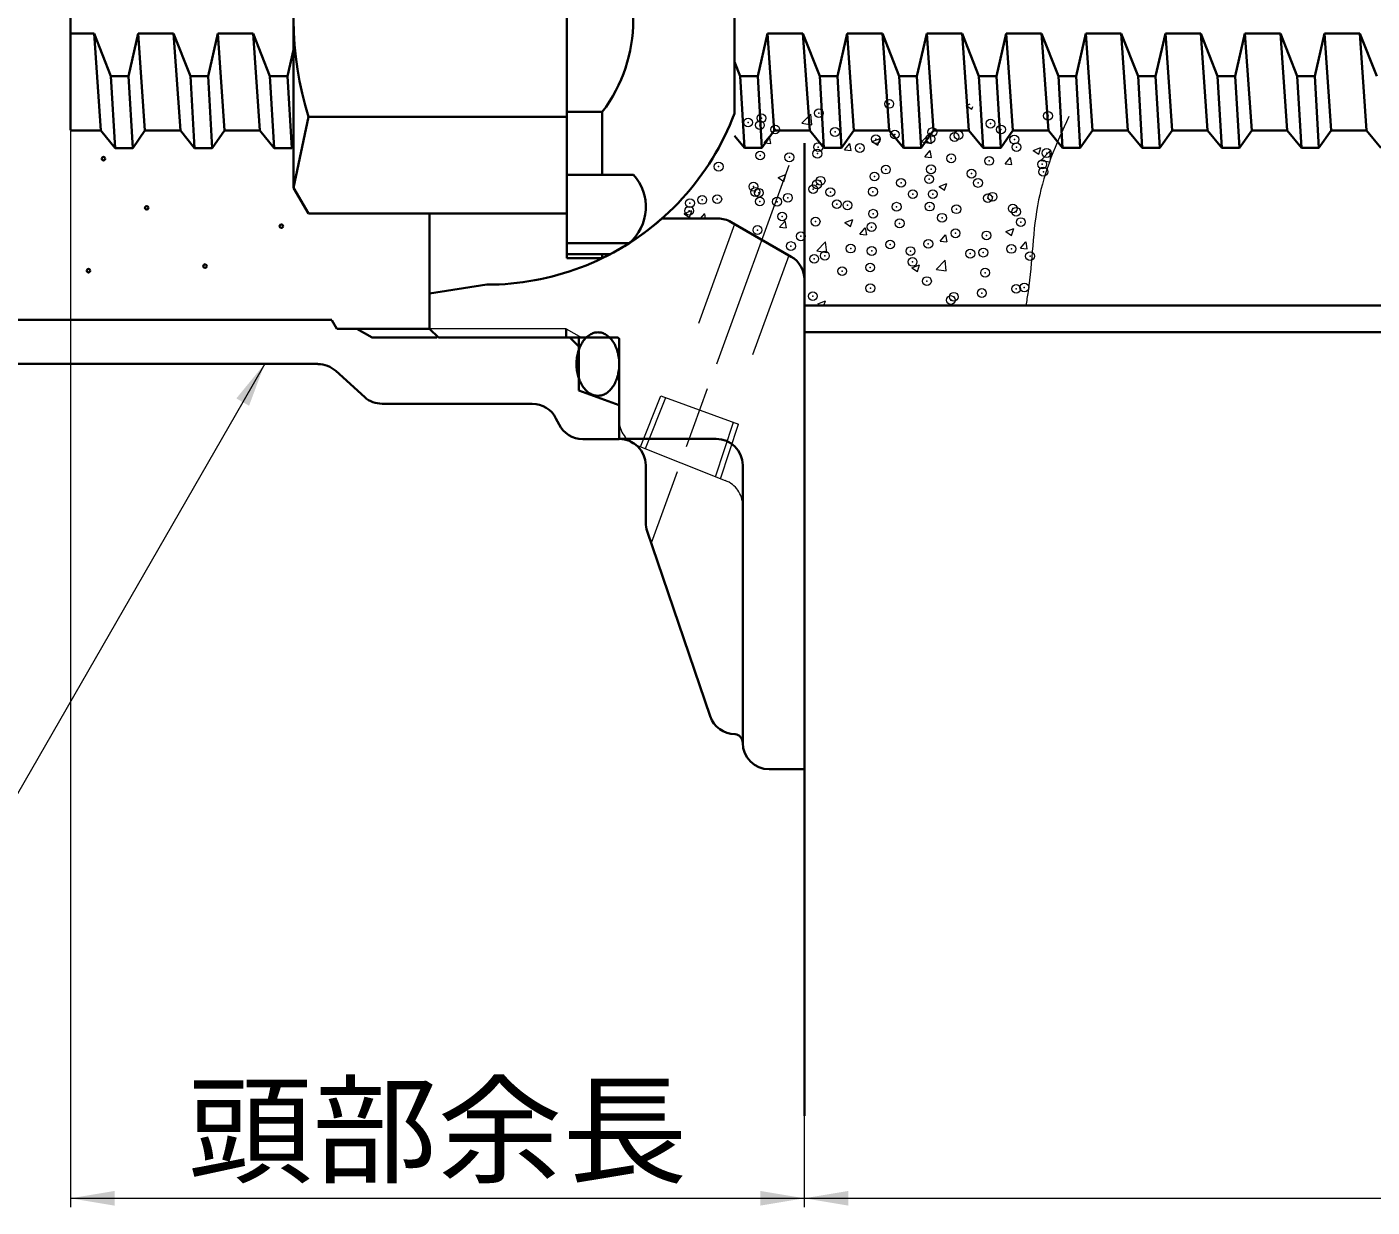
# Model space of a CAD drawing. Units: millimetres at full size, sheet at 1:2; details may follow other scales. Extents: x 1986 to 3668, y 918 to 2106.
# Drawn here: x 2212.2 to 2364.8, y 1644.2 to 1778.2 of the extents above; entities that cross this region are included whole.
import ezdxf
from ezdxf.enums import TextEntityAlignment as Align

# ---------------------------------------------------------------- set-up
doc = ezdxf.new("R2010")
doc.units = ezdxf.units.MM
doc.header["$LTSCALE"] = 2
doc.header["$PDMODE"] = 32
doc.header["$PDSIZE"] = 1
doc.linetypes.add('CHAIN', pattern=[18.5, 12, -1.5, 3.5, -1.5])
doc.linetypes.add('DASHED_SPACED', pattern=[12, 6, -6])
for name, color, linetype, lineweight in [('1外形線', 7, 'Continuous', 35), ('2細い実線', 3, 'Continuous', 20), ('3隠れ線', 2, 'DASHED_SPACED', 13), ('4中心線', 1, 'CHAIN', 15), ('6寸法線', 4, 'Continuous', 13)]:
    doc.layers.add(name, color=color, linetype=linetype, lineweight=lineweight)
doc.styles.add('ＭＳ Ｐゴシック', font='')
doc.styles.get('ＭＳ Ｐゴシック').set_extended_font_data('MS PGothic')

# ---------------------------------------------------------------- blocks, each defined once
blk = doc.blocks.new('filled_arrow')
at = {"color": 0, "linetype": 'Continuous', "lineweight": -2}
blk.add_solid([(7.5, 1.25), (0, 0), (7.5, -1.25)], dxfattribs=at)

msp = doc.modelspace()

# ---------------------------------------------------------------- linework, layer by layer
at = {"layer": '1外形線'}
for p, q in [((2273.471, 1805.919), (2273.471, 1751.919)), ((2242.471, 1797.919), (2242.471, 1759.919)), ((2217.158, 1791.436), (2217.159, 1766.436)), ((2292.471, 1789.488), (2292.471, 1768.351)), ((2219.836, 1777.413), (2217.158, 1777.413)), ((2220.6, 1766.418), (2219.836, 1777.413)), ((2221.742, 1772.562), (2219.836, 1777.413)), ((2223.742, 1772.563), (2224.846, 1777.413)), ((2225.61, 1766.418), (2224.846, 1777.413)), ((2228.859, 1777.413), (2224.846, 1777.413)), ((2229.623, 1766.418), (2228.859, 1777.413)), ((2230.765, 1772.562), (2228.859, 1777.413)), ((2232.765, 1772.563), (2233.869, 1777.413)), ((2234.633, 1766.417), (2233.869, 1777.413)), ((2237.882, 1777.413), (2233.869, 1777.413)), ((2238.646, 1766.418), (2237.882, 1777.413)), ((2239.788, 1772.562), (2237.882, 1777.413)), ((2295.109, 1772.564), (2296.214, 1777.413)), ((2300.228, 1777.414), (2296.214, 1777.413)), ((2296.978, 1766.426), (2296.214, 1777.413)), ((2296.979, 1766.426), (2296.215, 1777.414)), ((2300.992, 1766.425), (2300.228, 1777.414)), ((2302.134, 1772.563), (2300.228, 1777.414)), ((2304.134, 1772.564), (2305.238, 1777.413)), ((2309.252, 1777.414), (2305.238, 1777.413)), ((2306.002, 1766.426), (2305.238, 1777.413)), ((2310.016, 1766.425), (2309.252, 1777.414)), ((2311.158, 1772.563), (2309.252, 1777.414)), ((2313.158, 1772.564), (2314.262, 1777.413)), ((2315.026, 1766.425), (2314.262, 1777.413)), ((2318.276, 1777.413), (2314.262, 1777.413)), ((2319.04, 1766.425), (2318.276, 1777.413)), ((2320.182, 1772.563), (2318.276, 1777.413)), ((2322.182, 1772.563), (2323.286, 1777.413)), ((2324.05, 1766.425), (2323.286, 1777.413)), ((2327.299, 1777.412), (2323.286, 1777.413)), ((2328.064, 1766.425), (2327.299, 1777.412)), ((2329.205, 1772.563), (2327.299, 1777.412)), ((2331.205, 1772.563), (2332.31, 1777.413)), ((2336.323, 1777.413), (2332.31, 1777.413)), ((2333.074, 1766.425), (2332.31, 1777.412)), ((2337.088, 1766.425), (2336.324, 1777.413)), ((2338.229, 1772.562), (2336.324, 1777.413)), ((2340.229, 1772.563), (2341.333, 1777.413)), ((2342.098, 1766.425), (2341.333, 1777.413)), ((2345.347, 1777.412), (2341.333, 1777.413)), ((2346.112, 1766.424), (2345.347, 1777.412)), ((2347.253, 1772.562), (2345.347, 1777.412)), ((2349.253, 1772.563), (2350.357, 1777.412)), ((2354.371, 1777.412), (2350.357, 1777.412)), ((2351.122, 1766.424), (2350.358, 1777.413)), ((2355.135, 1766.424), (2354.371, 1777.412)), ((2356.277, 1772.562), (2354.371, 1777.412)), ((2358.277, 1772.562), (2359.381, 1777.411)), ((2363.395, 1777.412), (2359.381, 1777.411)), ((2360.145, 1766.424), (2359.381, 1777.411)), ((2364.159, 1766.424), (2363.395, 1777.412)), ((2365.301, 1772.562), (2363.395, 1777.412)), ((2241.788, 1772.563), (2242.471, 1775.565)), ((2293.109, 1772.563), (2292.471, 1774.187)), ((2221.742, 1772.562), (2223.742, 1772.563)), ((2222.217, 1764.418), (2221.742, 1772.562)), ((2224.217, 1764.417), (2223.742, 1772.563)), ((2230.765, 1772.562), (2232.765, 1772.563)), ((2231.24, 1764.418), (2230.765, 1772.562)), ((2233.24, 1764.417), (2232.765, 1772.563)), ((2239.788, 1772.562), (2241.788, 1772.563)), ((2240.263, 1764.418), (2239.788, 1772.562)), ((2242.263, 1764.417), (2241.788, 1772.563)), ((2293.109, 1772.563), (2295.109, 1772.564)), ((2293.584, 1764.426), (2293.109, 1772.563)), ((2295.584, 1764.425), (2295.109, 1772.564)), ((2302.134, 1772.563), (2304.134, 1772.564)), ((2302.609, 1764.426), (2302.134, 1772.563)), ((2304.609, 1764.425), (2304.134, 1772.564)), ((2311.158, 1772.563), (2313.158, 1772.564)), ((2311.633, 1764.425), (2311.158, 1772.563)), ((2313.632, 1764.425), (2313.158, 1772.564)), ((2320.657, 1764.425), (2320.182, 1772.563)), ((2320.182, 1772.563), (2322.181, 1772.563)), ((2322.656, 1764.425), (2322.181, 1772.563)), ((2329.68, 1764.425), (2329.205, 1772.563)), ((2329.205, 1772.563), (2331.205, 1772.563)), ((2331.68, 1764.424), (2331.205, 1772.563)), ((2338.229, 1772.562), (2340.229, 1772.563)), ((2338.705, 1764.424), (2338.229, 1772.562)), ((2340.704, 1764.424), (2340.229, 1772.563)), ((2347.253, 1772.562), (2349.253, 1772.563)), ((2347.728, 1764.424), (2347.253, 1772.562)), ((2349.728, 1764.424), (2349.253, 1772.563)), ((2356.752, 1764.424), (2356.277, 1772.562)), ((2356.277, 1772.562), (2358.277, 1772.562)), ((2358.752, 1764.424), (2358.277, 1772.562)), ((2273.471, 1768.527), (2277.471, 1768.527)), ((2277.471, 1761.374), (2277.471, 1768.527)), ((2242.471, 1759.919), (2244.168, 1767.95)), ((2244.168, 1767.95), (2273.471, 1767.95)), ((2220.6, 1766.418), (2217.159, 1766.418)), ((2222.217, 1764.418), (2220.6, 1766.418)), ((2224.217, 1764.417), (2225.61, 1766.418)), ((2229.623, 1766.418), (2225.61, 1766.418)), ((2231.24, 1764.418), (2229.623, 1766.418)), ((2233.24, 1764.417), (2234.633, 1766.418)), ((2238.646, 1766.418), (2234.633, 1766.417)), ((2240.263, 1764.418), (2238.646, 1766.418)), ((2293.584, 1764.426), (2292.472, 1765.802)), ((2295.584, 1764.425), (2296.978, 1766.426)), ((2300.992, 1766.425), (2296.979, 1766.426)), ((2302.609, 1764.426), (2300.992, 1766.425)), ((2304.609, 1764.425), (2306.002, 1766.426)), ((2310.016, 1766.425), (2306.002, 1766.426)), ((2311.633, 1764.425), (2310.016, 1766.425)), ((2313.632, 1764.425), (2315.026, 1766.425)), ((2319.04, 1766.425), (2315.026, 1766.425)), ((2320.657, 1764.425), (2319.04, 1766.425)), ((2322.656, 1764.425), (2324.05, 1766.425)), ((2328.064, 1766.425), (2324.05, 1766.425)), ((2329.68, 1764.425), (2328.064, 1766.425)), ((2331.68, 1764.424), (2333.074, 1766.425)), ((2337.088, 1766.425), (2333.074, 1766.425)), ((2338.705, 1764.424), (2337.088, 1766.425)), ((2340.704, 1764.424), (2342.098, 1766.425)), ((2346.112, 1766.424), (2342.098, 1766.425)), ((2347.728, 1764.424), (2346.112, 1766.424)), ((2349.728, 1764.424), (2351.122, 1766.424)), ((2355.135, 1766.424), (2351.122, 1766.424)), ((2356.752, 1764.424), (2355.135, 1766.424)), ((2358.752, 1764.424), (2360.145, 1766.424)), ((2364.159, 1766.424), (2360.145, 1766.424)), ((2365.776, 1764.424), (2364.159, 1766.424)), ((2224.217, 1764.417), (2222.217, 1764.418)), ((2233.24, 1764.417), (2231.24, 1764.418)), ((2242.263, 1764.417), (2240.263, 1764.418)), ((2242.263, 1764.417), (2242.472, 1764.619)), ((2295.584, 1764.425), (2293.584, 1764.426)), ((2300.394, 1693.919), (2300.394, 1764.98)), ((2304.609, 1764.425), (2302.609, 1764.426)), ((2313.632, 1764.425), (2311.633, 1764.425)), ((2322.656, 1764.425), (2320.657, 1764.425)), ((2331.68, 1764.424), (2329.68, 1764.425)), ((2340.704, 1764.424), (2338.705, 1764.424)), ((2349.728, 1764.424), (2347.728, 1764.424)), ((2358.752, 1764.424), (2356.752, 1764.424)), ((2273.471, 1761.374), (2281.015, 1761.374)), ((2244.168, 1756.98), (2242.471, 1759.919)), ((2244.168, 1756.98), (2273.471, 1756.98)), ((2257.894, 1743.919), (2257.894, 1756.98)), ((2290.59, 1756.419), (2284.237, 1756.419)), ((2292.09, 1756.017), (2298.894, 1752.088)), ((2273.471, 1753.635), (2280.54, 1753.635)), ((2300.392, 1654.613), (2300.394, 1754.039)), ((2273.471, 1752.374), (2278.371, 1752.374)), ((2273.471, 1751.919), (2277.471, 1751.919)), ((2277.471, 1751.919), (2277.471, 1752.374)), ((2264.394, 1748.919), (2257.894, 1747.919)), ((2499.634, 1746.533), (2300.396, 1746.539)), ((2246.793, 1744.93), (2153.374, 1744.93)), ((2247.386, 1743.904), (2246.808, 1744.905)), ((2257.896, 1743.904), (2247.386, 1743.904)), ((2251.387, 1742.904), (2249.655, 1743.904)), ((2257.894, 1743.919), (2258.894, 1742.919)), ((2273.394, 1742.919), (2273.394, 1743.919)), ((2258.695, 1742.903), (2251.387, 1742.904)), ((2274.794, 1742.919), (2258.894, 1742.919)), ((2270.394, 1742.919), (2273.794, 1742.919)), ((2274.795, 1741.903), (2273.795, 1742.903)), ((2274.794, 1742.919), (2279.194, 1742.919)), ((2274.795, 1736.901), (2274.795, 1742.903)), ((2279.394, 1731.419), (2279.394, 1742.719)), ((2279.397, 1731.399), (2279.397, 1742.703)), ((2279.397, 1731.315), (2279.397, 1742.615)), ((2499.634, 1743.533), (2300.396, 1743.539)), ((2245.231, 1739.93), (2148.426, 1739.93)), ((2250.538, 1736.144), (2247.243, 1739.127)), ((2279.397, 1735.226), (2274.795, 1736.901)), ((2269.539, 1735.401), (2252.515, 1735.401)), ((2272.565, 1733.058), (2272.223, 1733.742)), ((2279.397, 1731.399), (2275.249, 1731.399)), ((2290.394, 1731.419), (2279.394, 1731.419)), ((2290.394, 1731.419), (2279.394, 1731.419)), ((2282.394, 1721.915), (2282.394, 1728.419)), ((2282.394, 1721.915), (2282.394, 1728.419)), ((2293.394, 1696.919), (2293.394, 1728.419)), ((2289.702, 1699.952), (2282.554, 1720.948)), ((2289.702, 1699.952), (2282.554, 1720.948)), ((2300.394, 1693.919), (2296.394, 1693.919)), ((2300.394, 1693.919), (2297.394, 1693.919))]:
    msp.add_line(p, q, dxfattribs=at)
msp.add_lwpolyline([(2276.975, 1736.309), (2277.094, 1736.314), (2277.213, 1736.326), (2277.331, 1736.347), (2277.447, 1736.378), (2277.563, 1736.417), (2277.678, 1736.464), (2277.791, 1736.519), (2277.901, 1736.583), (2278.011, 1736.655), (2278.116, 1736.734), (2278.22, 1736.821), (2278.32, 1736.916), (2278.417, 1737.017), (2278.511, 1737.126), (2278.602, 1737.241), (2278.688, 1737.364), (2278.769, 1737.491), (2278.847, 1737.625), (2278.921, 1737.765), (2278.989, 1737.909), (2279.052, 1738.059), (2279.111, 1738.211), (2279.164, 1738.369), (2279.212, 1738.531), (2279.256, 1738.696), (2279.292, 1738.864), (2279.324, 1739.034), (2279.35, 1739.206), (2279.37, 1739.38), (2279.385, 1739.556), (2279.395, 1739.732), (2279.397, 1739.909), (2279.395, 1740.086), (2279.385, 1740.261), (2279.37, 1740.437), (2279.35, 1740.611), (2279.324, 1740.784), (2279.292, 1740.953), (2279.256, 1741.122), (2279.212, 1741.286), (2279.164, 1741.448), (2279.111, 1741.605), (2279.052, 1741.759), (2278.989, 1741.908), (2278.921, 1742.053), (2278.847, 1742.193), (2278.769, 1742.326), (2278.688, 1742.454), (2278.602, 1742.576), (2278.511, 1742.692), (2278.417, 1742.8), (2278.321, 1742.901), (2278.221, 1742.996), (2278.116, 1743.083), (2278.011, 1743.162), (2277.901, 1743.234), (2277.791, 1743.298), (2277.678, 1743.353), (2277.563, 1743.4), (2277.448, 1743.439), (2277.331, 1743.47), (2277.213, 1743.491), (2277.094, 1743.504), (2276.975, 1743.509), (2276.856, 1743.504), (2276.738, 1743.491), (2276.62, 1743.47), (2276.503, 1743.439), (2276.386, 1743.4), (2276.272, 1743.353), (2276.159, 1743.298), (2276.048, 1743.234), (2275.94, 1743.163), (2275.833, 1743.084), (2275.73, 1742.996), (2275.629, 1742.901), (2275.532, 1742.8), (2275.438, 1742.692), (2275.349, 1742.576), (2275.263, 1742.454), (2275.181, 1742.326), (2275.103, 1742.193), (2275.03, 1742.053), (2274.961, 1741.908), (2274.897, 1741.759), (2274.839, 1741.605), (2274.786, 1741.448), (2274.737, 1741.286), (2274.695, 1741.122), (2274.657, 1740.953), (2274.626, 1740.784), (2274.599, 1740.611), (2274.579, 1740.437), (2274.564, 1740.262), (2274.556, 1740.086), (2274.553, 1739.909), (2274.556, 1739.732), (2274.564, 1739.556), (2274.579, 1739.38), (2274.599, 1739.206), (2274.625, 1739.034), (2274.657, 1738.864), (2274.695, 1738.696), (2274.737, 1738.531), (2274.786, 1738.369), (2274.839, 1738.211), (2274.897, 1738.059), (2274.961, 1737.909), (2275.03, 1737.765), (2275.102, 1737.625), (2275.18, 1737.491), (2275.263, 1737.364), (2275.349, 1737.242), (2275.438, 1737.126), (2275.532, 1737.017), (2275.629, 1736.916), (2275.73, 1736.821), (2275.833, 1736.734), (2275.94, 1736.655), (2276.048, 1736.583), (2276.159, 1736.519), (2276.272, 1736.464), (2276.386, 1736.417), (2276.503, 1736.378), (2276.62, 1736.347), (2276.738, 1736.326), (2276.856, 1736.314)], close=True, dxfattribs=at)
for centre in [(2220.91, 1763.212), (2225.811, 1757.628), (2241.076, 1755.554), (2219.207, 1750.494), (2232.419, 1751.023)]:
    msp.add_circle(centre, 0.2, dxfattribs=at)
for centre, radius, start, end in [((2278.697, 1778.919), 36.23, 162.37535, 197.62465), ((2263.827, 1778.919), 17.151, 322.70509, 37.29491), ((2264.394, 1778.919), 30, 295.84193, 339.37239), ((2276.97, 1757.738), 5.439, 311.02726, 41.95719), ((2264.394, 1778.919), 30, 270, 311.40962), ((2290.59, 1753.419), 3, 60, 90), ((2297.394, 1749.49), 3, 0, 60), ((2279.194, 1742.719), 0.2, 0, 90), ((2245.229, 1736.902), 3.001, 47.84984, 89.99847), ((2252.515, 1738.402), 3.001, 228.81254, 269.99847), ((2269.539, 1732.4), 3.001, 26.56352, 89.99847), ((2275.249, 1734.4), 3.001, 206.56352, 269.99847), ((2279.394, 1728.419), 3, 0, 90), ((2279.394, 1728.419), 3, 0, 90), ((2290.394, 1728.419), 3, 0, 90), ((2285.394, 1721.915), 3, 180, 198.79989), ((2285.394, 1721.915), 3, 180, 198.79989), ((2292.542, 1700.919), 3, 198.79989, 270), ((2292.542, 1700.919), 3, 198.79989, 270), ((2292.394, 1696.93), 1, 0, 81.50092), ((2296.394, 1696.919), 3, 180, 270)]:
    msp.add_arc(centre, radius, start, end, dxfattribs=at)
at = {"layer": '2細い実線'}
for p, q in [((2300.118, 1767.227), (2301.108, 1768.258)), ((2301.248, 1767.05), (2301.108, 1768.256)), ((2318.753, 1769.261), (2319.194, 1769.43)), ((2318.755, 1769.259), (2319.387, 1768.832)), ((2319.388, 1768.832), (2319.49, 1769.137)), ((2300.12, 1767.225), (2301.249, 1767.049)), ((2295.82, 1765), (2296.432, 1765.729)), ((2296.587, 1764.931), (2296.44, 1765.727)), ((2308.082, 1765.165), (2308.972, 1765.506)), ((2308.084, 1765.162), (2308.716, 1764.736)), ((2308.717, 1764.736), (2308.974, 1765.504)), ((2313.672, 1765.125), (2314.662, 1766.156)), ((2313.674, 1765.122), (2314.803, 1764.947)), ((2314.802, 1764.948), (2314.662, 1766.154)), ((2295.821, 1764.999), (2296.58, 1764.932)), ((2304.929, 1764.203), (2305.542, 1764.932)), ((2304.931, 1764.202), (2305.69, 1764.135)), ((2305.696, 1764.134), (2305.549, 1764.93)), ((2314.039, 1763.406), (2314.651, 1764.135)), ((2314.805, 1763.337), (2314.658, 1764.133)), ((2326.334, 1764.147), (2327.223, 1764.489)), ((2326.336, 1764.145), (2326.968, 1763.719)), ((2326.968, 1763.719), (2327.226, 1764.487)), ((2327.226, 1763.023), (2328.216, 1764.054)), ((2328.317, 1763.179), (2328.216, 1764.052)), ((2314.04, 1763.405), (2314.799, 1763.339)), ((2323.148, 1762.609), (2323.76, 1763.338)), ((2323.149, 1762.608), (2323.908, 1762.542)), ((2323.914, 1762.54), (2323.767, 1763.336)), ((2327.228, 1763.02), (2328.203, 1762.869)), ((2297.412, 1761.068), (2298.301, 1761.41)), ((2297.413, 1761.066), (2298.045, 1760.64)), ((2298.046, 1760.64), (2298.304, 1761.408)), ((2315.663, 1760.051), (2316.552, 1760.393)), ((2315.665, 1760.049), (2316.297, 1759.623)), ((2316.298, 1759.623), (2316.555, 1760.39)), ((2286.741, 1756.972), (2287.63, 1757.314)), ((2286.743, 1756.97), (2287.374, 1756.544)), ((2287.375, 1756.544), (2287.633, 1757.311)), ((2288.62, 1756.419), (2289.085, 1756.973)), ((2289.195, 1756.419), (2289.093, 1756.971)), ((2297.582, 1755.447), (2298.195, 1756.177)), ((2298.349, 1755.378), (2298.202, 1756.174)), ((2304.992, 1755.955), (2305.882, 1756.296)), ((2304.994, 1755.953), (2305.626, 1755.527)), ((2305.627, 1755.527), (2305.884, 1756.294)), ((2297.584, 1755.446), (2298.343, 1755.38)), ((2306.692, 1754.65), (2307.304, 1755.38)), ((2306.693, 1754.649), (2307.452, 1754.583)), ((2307.458, 1754.581), (2307.311, 1755.377)), ((2315.801, 1753.853), (2316.413, 1754.583)), ((2316.567, 1753.784), (2316.42, 1754.58)), ((2323.244, 1754.938), (2324.133, 1755.279)), ((2323.246, 1754.936), (2323.877, 1754.51)), ((2323.878, 1754.51), (2324.136, 1755.277)), ((2301.802, 1752.754), (2302.791, 1753.785)), ((2302.932, 1752.577), (2302.792, 1753.783)), ((2315.802, 1753.852), (2316.561, 1753.786)), ((2324.91, 1753.056), (2325.522, 1753.786)), ((2324.911, 1753.055), (2325.67, 1752.989)), ((2325.676, 1752.987), (2325.53, 1753.783)), ((2301.804, 1752.751), (2302.933, 1752.576)), ((2315.356, 1750.651), (2316.345, 1751.682)), ((2316.486, 1750.474), (2316.346, 1751.681)), ((2312.573, 1750.842), (2313.462, 1751.183)), ((2312.575, 1750.84), (2313.207, 1750.414)), ((2313.207, 1750.414), (2313.465, 1751.181)), ((2315.358, 1750.649), (2316.487, 1750.474)), ((2301.902, 1746.746), (2302.791, 1747.087)), ((2302.611, 1746.539), (2302.794, 1747.085)), ((2301.904, 1746.744), (2302.207, 1746.539)), ((2273.394, 1743.919), (2257.894, 1743.919)), ((2273.394, 1743.919), (2275.126, 1742.919))]:
    msp.add_line(p, q, dxfattribs=at)
msp.add_open_spline([(2330.383, 1767.983), (2328.906, 1764.875), (2327.606, 1761.73), (2326.95, 1758.523), (2326.244, 1755.075), (2326.281, 1751.555), (2325.767, 1748.122), (2325.688, 1747.592), (2325.596, 1747.065), (2325.492, 1746.539)], degree=3, knots=[0, 0, 0, 0, 1, 1, 1, 2, 2, 2, 3, 3, 3, 3], dxfattribs=at)
for p in [(2310.017, 1769.427), (2295.531, 1767.801), (2302.028, 1768.375), (2328.025, 1768.079), (2294.008, 1767.319), (2295.35, 1767.012), (2297.088, 1766.528), (2303.868, 1766.241), (2314.909, 1766.232), (2321.505, 1767.185), (2322.686, 1766.525), (2308.494, 1765.419), (2310.647, 1765.955), (2314.697, 1765.474), (2317.427, 1765.668), (2317.876, 1765.892), (2324.206, 1765.382), (2295.377, 1763.573), (2298.687, 1763.366), (2301.867, 1763.784), (2301.973, 1764.525), (2306.676, 1764.418), (2317.045, 1763.249), (2324.451, 1764.52), (2327.871, 1763.851), (2290.667, 1762.31), (2309.638, 1761.977), (2314.754, 1762.005), (2321.35, 1762.957), (2327.366, 1762.572), (2327.494, 1761.732), (2294.615, 1760.038), (2301.819, 1760.297), (2302.232, 1760.706), (2308.339, 1761.192), (2311.356, 1760.465), (2314.536, 1760.883), (2319.345, 1761.516), (2320.088, 1760.46), (2288.808, 1758.532), (2290.513, 1758.618), (2294.826, 1759.435), (2295.222, 1759.345), (2298.526, 1758.775), (2301.394, 1759.752), (2303.336, 1759.409), (2308.174, 1759.465), (2312.682, 1759.189), (2314.953, 1759.179), (2321.196, 1758.729), (2321.733, 1758.892), (2287.326, 1757.301), (2287.419, 1758.164), (2295.346, 1758.357), (2297.293, 1758.332), (2304.072, 1758.046), (2305.275, 1757.918), (2308.185, 1756.964), (2310.852, 1757.759), (2314.6, 1757.777), (2317.631, 1757.473), (2324.025, 1757.563), (2324.411, 1757.186), (2297.869, 1756.646), (2301.664, 1756.07), (2308.015, 1755.456), (2311.195, 1755.874), (2316.004, 1756.507), (2324.938, 1756.016), (2295.068, 1755.117), (2299.995, 1754.4), (2317.532, 1754.745), (2321.042, 1754.501), (2298.868, 1753.296), (2305.647, 1753.01), (2308.03, 1752.736), (2310.125, 1753.473), (2312.427, 1752.723), (2314.445, 1753.549), (2319.206, 1752.437), (2320.684, 1752.554), (2323.863, 1752.973), (2301.51, 1751.842), (2302.719, 1752.202), (2307.854, 1750.865), (2312.663, 1751.498), (2325.986, 1752.15), (2304.674, 1750.446), (2320.887, 1750.274), (2307.876, 1748.508), (2314.291, 1749.321), (2320.522, 1747.964), (2324.414, 1748.438), (2325.332, 1748.597), (2301.355, 1747.614), (2317.007, 1747.167), (2317.343, 1747.545)]:
    msp.add_point(p, dxfattribs=at)
at = {"layer": '3隠れ線'}
for p, q in [((2292.47, 1755.797), (2285.226, 1735.894)), ((2298.626, 1752.243), (2291.804, 1733.5)), ((2281.818, 1730.521), (2284.126, 1736.294)), ((2284.126, 1736.294), (2292.903, 1733.1)), ((2282.358, 1730.306), (2284.672, 1736.095)), ((2290.324, 1727.118), (2292.357, 1733.298)), ((2290.864, 1726.901), (2292.903, 1733.1)), ((2281.368, 1730.702), (2291.42, 1726.679))]:
    msp.add_line(p, q, dxfattribs=at)
for centre, start, end in [((2282.394, 1733.521), 180, 250), ((2290.394, 1723.86), 0, 70)]:
    msp.add_arc(centre, 3, start, end, dxfattribs=at)
at = {"layer": '4中心線'}
msp.add_line((2298.617, 1762.454), (2283.017, 1719.591), dxfattribs=at)
at = {"layer": '6寸法線'}
for p, q in [((2217.159, 1766.373), (2217.159, 1644.241)), ((2300.386, 1656.998), (2300.386, 1644.241)), ((2300.386, 1654.543), (2300.386, 1644.241)), ((2217.159, 1645.241), (2300.386, 1645.241)), ((2300.386, 1645.241), (2499.624, 1645.241))]:
    msp.add_line(p, q, dxfattribs=at)
msp.add_lwpolyline([(2239.187, 1739.93), (2236.694, 1735.595), (2211.137, 1691.143), (2050.682, 1691.143)], dxfattribs=at)

# ---------------------------------------------------------------- block references
at = {"layer": '6寸法線', "xscale": 0.667, "yscale": 0.667}
for p, rotation in [((2239.187, 1739.93), 240.1), ((2300.386, 1645.241), 180)]:
    msp.add_blockref('filled_arrow', p, dxfattribs=dict(at, rotation=rotation))
for p in [(2217.159, 1645.241), (2300.386, 1645.241)]:
    msp.add_blockref('filled_arrow', p, dxfattribs=at)

# ---------------------------------------------------------------- texts
at = {"layer": '6寸法線', "style": 'ＭＳ Ｐゴシック', "width": 1.05}
msp.add_text('頭部余長', height=9.897, dxfattribs=at).set_placement((2258.772, 1652.974), align=Align.MIDDLE_CENTER)

doc.saveas('drawing.dxf')
